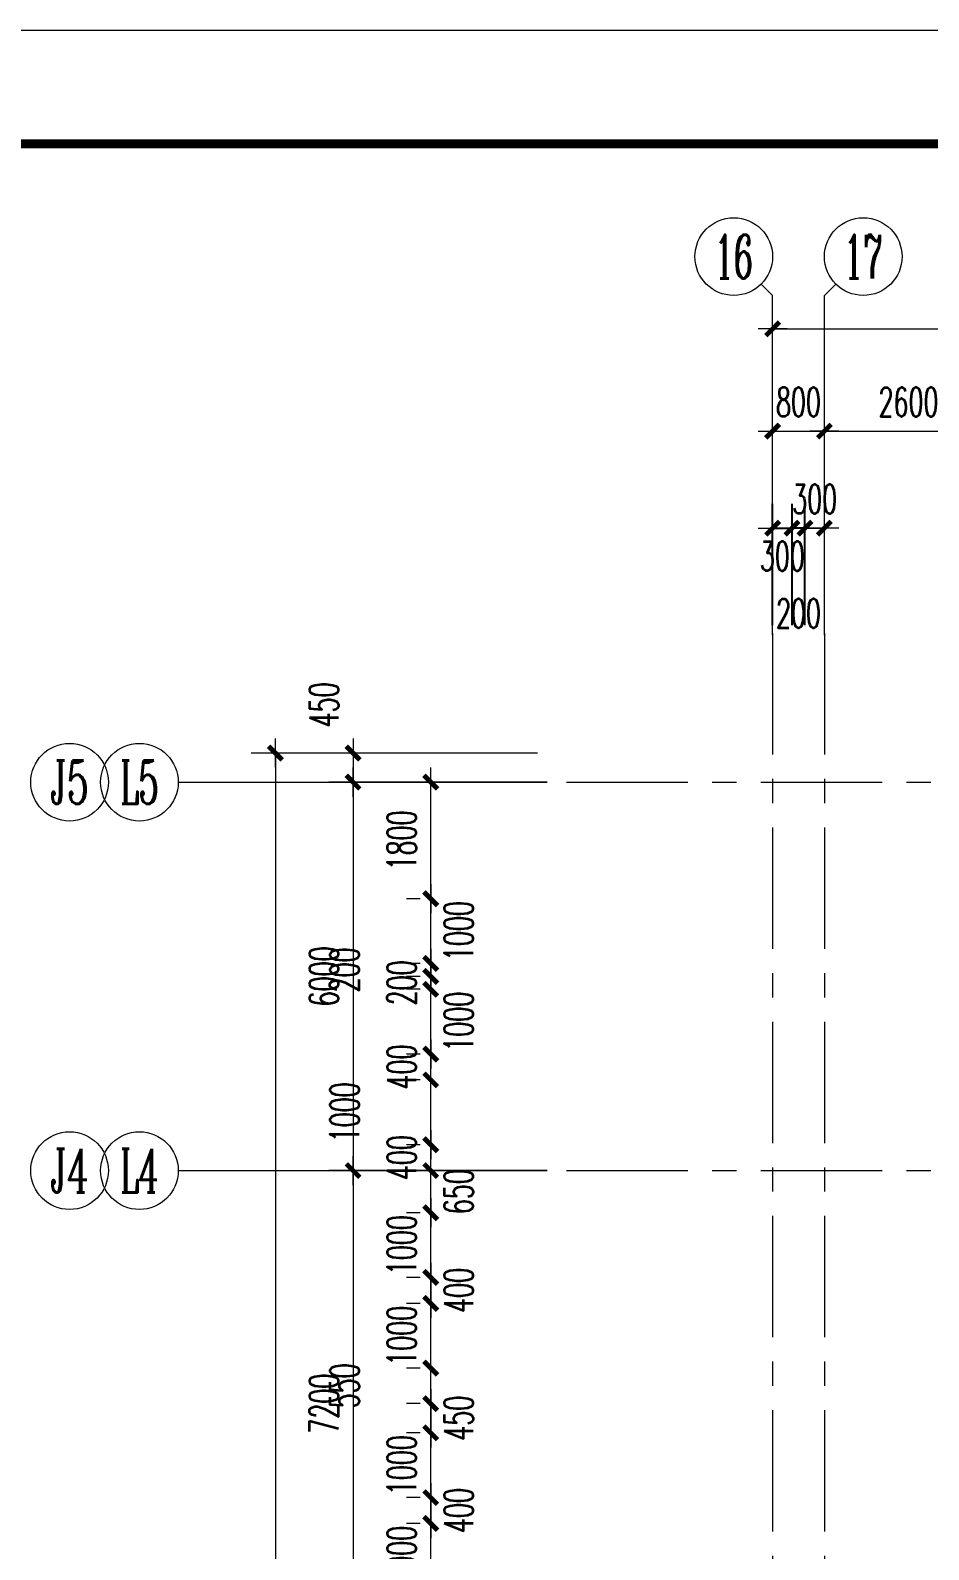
# Model space of a CAD drawing. Extents: x 2719331 to 3465925, y -270324 to -167476.
# Drawn here: x 3204544 to 3218422, y -191572 to -168105 of the extents above; entities that cross this region are included whole.
import ezdxf
from ezdxf.enums import TextEntityAlignment as Align

# ---------------------------------------------------------------- set-up
doc = ezdxf.new("R2010")
doc.units = 0
doc.header["$LTSCALE"] = 1500
doc.header["$MEASUREMENT"] = 0
doc.linetypes.add('CENTER', pattern=[2, 1.25, -0.25, 0.25, -0.25])
doc.layers.get('0').update_dxf_attribs({"linetype": 'CONTINUOUS', "lineweight": 0})
doc.layers.get('DEFPOINTS').update_dxf_attribs({"linetype": 'CONTINUOUS', "lineweight": 5})
for name, color, linetype, lineweight in [('AXIS', 7, 'CONTINUOUS', 5), ('AXIS_TEXT', 7, 'CONTINUOUS', 5), ('DOTE', 7, 'CENTER', 5), ('PUB_DIM', 250, 'CONTINUOUS', 5), ('我的', 7, 'CONTINUOUS', 5)]:
    doc.layers.add(name, color=color, linetype=linetype, lineweight=lineweight)
doc.styles.add('COMPLEX', font='COMPLEX')
doc.styles.add('DIM_FONT', font='romans.shx', dxfattribs={"width": 0.6})
doc.dimstyles.new('DIMN150', dxfattribs={"dimscale": 1.5, "dimtxt": 300, "dimasz": 1, "dimexe": 250, "dimexo": 300, "dimgap": 150, "dimtad": 1, "dimdec": 0, "dimdsep": 46, "dimtxsty": 'DIM_FONT', "dimblk": '_DIMX', "dimcen": 2.5, "dimdle": 0.3, "dimclrd": 7, "dimclre": 256, "dimclrt": 256, "dimadec": 0, "dimazin": 0, "dimtfac": 1, "dimtdec": 0, "dimtix": 1, "dimtmove": 2, "dimatfit": 3, "dimldrblk": '_DIMX', "dimfxl": 1, "dimtvp": 1, "dimtolj": 1, "dimtzin": 0, "dimlwd": -1, "dimlwe": -1, "dimarcsym": 0})
doc.dimstyles.new('NORMAL', dxfattribs={"dimscale": 1.5, "dimtxt": 300, "dimasz": 1, "dimexe": 250, "dimexo": 300, "dimgap": 150, "dimtad": 1, "dimdec": 0, "dimdsep": 46, "dimtxsty": 'DIM_FONT', "dimblk1": '_DIMX', "dimblk2": '_DIMX', "dimsah": 1, "dimcen": 2.5, "dimdle": 0.3, "dimclrd": 7, "dimclre": 7, "dimclrt": 7, "dimadec": 0, "dimazin": 0, "dimtfac": 1, "dimtdec": 0, "dimtix": 1, "dimtmove": 2, "dimatfit": 3, "dimldrblk": '_DIMX', "dimfxl": 1, "dimtvp": 1, "dimtolj": 1, "dimtzin": 0, "dimarcsym": 0})

# ---------------------------------------------------------------- blocks, each defined once
blk = doc.blocks.new('_AXISO1')
blk.add_line((0.354, -0.146), (0.5, 0))
blk.add_circle((0, -0.5), 0.5)
at = {"layer": 'AXIS_TEXT', "style": 'COMPLEX', "width": 1.041667}
blk.add_attdef('A', text='', height=0.56, dxfattribs=at).set_placement((-0.25, -0.78), (0.25, -0.78), align=Align.FIT)
blk = doc.blocks.new('_AXISO2')
blk.add_line((0.354, 0.146), (0.5, 0))
blk.add_circle((0, 0.5), 0.5)
at = {"layer": 'AXIS_TEXT', "style": 'COMPLEX', "width": 1.041667}
blk.add_attdef('A', text='', height=0.56, dxfattribs=at).set_placement((-0.25, 0.22), (0.25, 0.22), align=Align.FIT)
blk = doc.blocks.new('_DIMX')
blk.add_line((-150, 0), (150, 0))
at = {"const_width": 50}
blk.add_lwpolyline([(-70, -70), (70, 70)], dxfattribs=at)
blk = doc.blocks.new('*D1375')
at = {"layer": 'DEFPOINTS', "color": 0, "lineweight": 25}
for p in [(3216811, -174294), (3216011, -177444), (3216811, -177444)]:
    blk.add_point(p, dxfattribs=at)
at = {"layer": '我的'}
for p, q in [((3216011, -176994), (3216011, -173919)), ((3216811, -176994), (3216811, -173919))]:
    blk.add_line(p, q, dxfattribs=at)
at = {"layer": '我的', "color": 7}
for p, q in [((3216010, -174294), (3216008, -174294)), ((3216011, -174294), (3216811, -174294)), ((3216813, -174294), (3216814, -174294))]:
    blk.add_line(p, q, dxfattribs=at)
at = {"layer": '我的', "color": 7, "xscale": 1.5, "yscale": 1.5, "zscale": 1.5}
blk.add_blockref('_DIMX', (3216011, -174294), dxfattribs=at)
at = {"layer": '我的', "color": 7, "xscale": 1.5, "yscale": 1.5, "zscale": 1.5, "rotation": 180}
blk.add_blockref('_DIMX', (3216811, -174294), dxfattribs=at)
at = {"layer": '我的', "lineweight": 0, "insert": (3216411, -173844), "char_height": 450, "attachment_point": 5, "style": 'DIM_FONT'}
blk.add_mtext('\\A1;800', dxfattribs=at)
blk = doc.blocks.new('*D1376')
at = {"layer": 'DEFPOINTS', "color": 0, "lineweight": 25}
for p in [(3216811, -174294), (3216011, -177444), (3216811, -177444)]:
    blk.add_point(p, dxfattribs=at)
at = {"layer": '我的'}
for p, q in [((3216011, -176994), (3216011, -173919)), ((3216811, -176994), (3216811, -173919))]:
    blk.add_line(p, q, dxfattribs=at)
at = {"layer": '我的', "color": 7}
for p, q in [((3216010, -174294), (3216008, -174294)), ((3216011, -174294), (3216811, -174294)), ((3216813, -174294), (3216814, -174294))]:
    blk.add_line(p, q, dxfattribs=at)
at = {"layer": '我的', "color": 7, "xscale": 1.5, "yscale": 1.5, "zscale": 1.5}
blk.add_blockref('_DIMX', (3216011, -174294), dxfattribs=at)
at = {"layer": '我的', "color": 7, "xscale": 1.5, "yscale": 1.5, "zscale": 1.5, "rotation": 180}
blk.add_blockref('_DIMX', (3216811, -174294), dxfattribs=at)
at = {"layer": '我的', "lineweight": 0, "insert": (3216411, -173844), "char_height": 450, "attachment_point": 5, "style": 'DIM_FONT'}
blk.add_mtext('\\A1;800', dxfattribs=at)
blk = doc.blocks.new('*D1384')
at = {"layer": 'DEFPOINTS', "color": 0, "lineweight": 25}
for p in [(3216811, -174294), (3216011, -177444), (3216811, -177444)]:
    blk.add_point(p, dxfattribs=at)
at = {"layer": '我的'}
for p, q in [((3216011, -176994), (3216011, -173919)), ((3216811, -176994), (3216811, -173919))]:
    blk.add_line(p, q, dxfattribs=at)
at = {"layer": '我的', "color": 7}
for p, q in [((3216010, -174294), (3216008, -174294)), ((3216011, -174294), (3216811, -174294)), ((3216813, -174294), (3216814, -174294))]:
    blk.add_line(p, q, dxfattribs=at)
at = {"layer": '我的', "color": 7, "xscale": 1.5, "yscale": 1.5, "zscale": 1.5}
blk.add_blockref('_DIMX', (3216011, -174294), dxfattribs=at)
at = {"layer": '我的', "color": 7, "xscale": 1.5, "yscale": 1.5, "zscale": 1.5, "rotation": 180}
blk.add_blockref('_DIMX', (3216811, -174294), dxfattribs=at)
at = {"layer": '我的', "lineweight": 0, "insert": (3216411, -173844), "char_height": 450, "attachment_point": 5, "style": 'DIM_FONT'}
blk.add_mtext('\\A1;800', dxfattribs=at)
blk = doc.blocks.new('*D1385')
at = {"layer": 'DEFPOINTS', "color": 0, "lineweight": 25}
for p in [(3273362, -172715), (3273362, -177060), (3216011, -177285)]:
    blk.add_point(p, dxfattribs=at)
at = {"layer": '我的'}
for p, q in [((3216011, -176835), (3216011, -172340)), ((3273362, -176610), (3273362, -172340))]:
    blk.add_line(p, q, dxfattribs=at)
at = {"layer": '我的', "color": 7}
blk.add_line((3216013, -172715), (3273360, -172715), dxfattribs=at)
at = {"layer": '我的', "color": 7, "xscale": 1.5, "yscale": 1.5, "zscale": 1.5, "rotation": 180}
blk.add_blockref('_DIMX', (3216011, -172715), dxfattribs=at)
at = {"layer": '我的', "color": 7, "xscale": 1.5, "yscale": 1.5, "zscale": 1.5}
blk.add_blockref('_DIMX', (3273362, -172715), dxfattribs=at)
at = {"layer": '我的', "lineweight": 0, "insert": (3244686, -172265), "char_height": 450, "attachment_point": 5, "style": 'DIM_FONT'}
blk.add_mtext('\\A1;57350', dxfattribs=at)
blk = doc.blocks.new('*D1386')
at = {"layer": 'DEFPOINTS', "color": 0, "lineweight": 25}
for p in [(3216811, -174294), (3216011, -177444), (3216811, -177444)]:
    blk.add_point(p, dxfattribs=at)
at = {"layer": '我的'}
for p, q in [((3216011, -176994), (3216011, -173919)), ((3216811, -176994), (3216811, -173919))]:
    blk.add_line(p, q, dxfattribs=at)
at = {"layer": '我的', "color": 7}
for p, q in [((3216010, -174294), (3216008, -174294)), ((3216011, -174294), (3216811, -174294)), ((3216813, -174294), (3216814, -174294))]:
    blk.add_line(p, q, dxfattribs=at)
at = {"layer": '我的', "color": 7, "xscale": 1.5, "yscale": 1.5, "zscale": 1.5}
blk.add_blockref('_DIMX', (3216011, -174294), dxfattribs=at)
at = {"layer": '我的', "color": 7, "xscale": 1.5, "yscale": 1.5, "zscale": 1.5, "rotation": 180}
blk.add_blockref('_DIMX', (3216811, -174294), dxfattribs=at)
at = {"layer": '我的', "lineweight": 0, "insert": (3216411, -173844), "char_height": 450, "attachment_point": 5, "style": 'DIM_FONT'}
blk.add_mtext('\\A1;800', dxfattribs=at)
blk = doc.blocks.new('*D1413')
at = {"layer": 'DEFPOINTS', "color": 0, "lineweight": 25}
for p in [(3216311, -175794), (3216011, -177744), (3216311, -177744)]:
    blk.add_point(p, dxfattribs=at)
at = {"layer": 'PUB_DIM', "color": 3, "lineweight": -2}
for p, q in [((3216011, -177294), (3216011, -175419)), ((3216311, -177294), (3216311, -175419)), ((3216010, -175794), (3216008, -175794)), ((3216011, -175794), (3216311, -175794)), ((3216313, -175794), (3216314, -175794))]:
    blk.add_line(p, q, dxfattribs=at)
at = {"layer": 'PUB_DIM', "color": 3, "lineweight": -2, "xscale": 1.5, "yscale": 1.5, "zscale": 1.5}
for p, rotation in [((3216011, -175794), 359.9992271263955), ((3216311, -175794), 179.9992271263955)]:
    blk.add_blockref('_DIMX', p, dxfattribs=dict(at, rotation=rotation))
at = {"layer": 'PUB_DIM', "color": 7, "lineweight": 0, "insert": (3216161, -176226), "char_height": 450, "attachment_point": 5, "rotation": 359.9992, "style": 'DIM_FONT'}
blk.add_mtext('\\A1;300', dxfattribs=at)
blk = doc.blocks.new('*D1414')
at = {"layer": 'DEFPOINTS', "color": 0, "lineweight": 25}
for p in [(3216311, -175794), (3216311, -177744), (3216511, -177744)]:
    blk.add_point(p, dxfattribs=at)
at = {"layer": 'PUB_DIM', "color": 3, "lineweight": -2}
for p, q in [((3216311, -177294), (3216311, -175419)), ((3216511, -177294), (3216511, -175419)), ((3216310, -175794), (3216308, -175794)), ((3216511, -175794), (3216311, -175794)), ((3216513, -175794), (3216514, -175794))]:
    blk.add_line(p, q, dxfattribs=at)
at = {"layer": 'PUB_DIM', "color": 3, "lineweight": -2, "xscale": 1.5, "yscale": 1.5, "zscale": 1.5}
for p, rotation in [((3216311, -175794), 0.00115964100530375), ((3216511, -175794), 180.0011596410053)]:
    blk.add_blockref('_DIMX', p, dxfattribs=dict(at, rotation=rotation))
at = {"layer": 'PUB_DIM', "color": 7, "lineweight": 0, "insert": (3216411, -177108), "char_height": 450, "attachment_point": 5, "rotation": 0.0012, "style": 'DIM_FONT'}
blk.add_mtext('\\A1;200', dxfattribs=at)
blk = doc.blocks.new('*D1415')
at = {"layer": 'DEFPOINTS', "color": 0, "lineweight": 25}
for p in [(3216811, -175794), (3216511, -177744), (3216811, -177744)]:
    blk.add_point(p, dxfattribs=at)
at = {"layer": '我的'}
for p, q in [((3216511, -177294), (3216511, -175419)), ((3216811, -177294), (3216811, -175419))]:
    blk.add_line(p, q, dxfattribs=at)
at = {"layer": '我的', "color": 7}
for p, q in [((3216510, -175794), (3216508, -175794)), ((3216511, -175794), (3216811, -175794)), ((3216813, -175794), (3216814, -175794))]:
    blk.add_line(p, q, dxfattribs=at)
at = {"layer": '我的', "color": 7, "xscale": 1.5, "yscale": 1.5, "zscale": 1.5}
for p, rotation in [((3216511, -175794), 359.9992070189314), ((3216811, -175794), 179.9992070189314)]:
    blk.add_blockref('_DIMX', p, dxfattribs=dict(at, rotation=rotation))
at = {"layer": '我的', "lineweight": 0, "insert": (3216661, -175344), "char_height": 450, "attachment_point": 5, "rotation": 359.9992, "style": 'DIM_FONT'}
blk.add_mtext('\\A1;300', dxfattribs=at)
blk = doc.blocks.new('_AXISO')
blk.add_circle((0, 0), 0.5)
at = {"layer": 'AXIS_TEXT', "style": 'COMPLEX', "width": 1.041667}
blk.add_attdef('A', text='', height=0.56, dxfattribs=at).set_placement((-0.25, -0.28), (0.25, -0.28), align=Align.FIT)
blk = doc.blocks.new('*D1091')
at = {"layer": 'DEFPOINTS', "color": 0, "lineweight": 25}
for p in [(3212979, -179717), (3209529, -185717), (3212979, -185717)]:
    blk.add_point(p, dxfattribs=at)
at = {"layer": '我的'}
for p, q in [((3212529, -179717), (3209154, -179717)), ((3212529, -185717), (3209154, -185717))]:
    blk.add_line(p, q, dxfattribs=at)
at = {"layer": '我的', "color": 7}
blk.add_line((3209529, -179719), (3209529, -185716), dxfattribs=at)
at = {"layer": '我的', "color": 7, "xscale": 1.5, "yscale": 1.5, "zscale": 1.5}
for p, rotation in [((3209529, -179717), 90), ((3209529, -185717), 270)]:
    blk.add_blockref('_DIMX', p, dxfattribs=dict(at, rotation=rotation))
at = {"layer": '我的', "lineweight": 0, "insert": (3209079, -182717), "char_height": 450, "attachment_point": 5, "rotation": 90, "style": 'DIM_FONT'}
blk.add_mtext('\\A1;6000', dxfattribs=at)
blk = doc.blocks.new('*D1092')
at = {"layer": 'DEFPOINTS', "color": 0, "lineweight": 25}
for p in [(3212979, -185717), (3209529, -192917), (3212979, -192917)]:
    blk.add_point(p, dxfattribs=at)
at = {"layer": '我的'}
for p, q in [((3212529, -185717), (3209154, -185717)), ((3212529, -192917), (3209154, -192917))]:
    blk.add_line(p, q, dxfattribs=at)
at = {"layer": '我的', "color": 7}
blk.add_line((3209529, -185719), (3209529, -192916), dxfattribs=at)
at = {"layer": '我的', "color": 7, "xscale": 1.5, "yscale": 1.5, "zscale": 1.5}
for p, rotation in [((3209529, -185717), 90), ((3209529, -192917), 270)]:
    blk.add_blockref('_DIMX', p, dxfattribs=dict(at, rotation=rotation))
at = {"layer": '我的', "lineweight": 0, "insert": (3209079, -189317), "char_height": 450, "attachment_point": 5, "rotation": 90, "style": 'DIM_FONT'}
blk.add_mtext('\\A1;7200', dxfattribs=at)
blk = doc.blocks.new('*D1066')
at = {"layer": 'DEFPOINTS', "color": 0, "lineweight": 25}
for p in [(3212829, -179267), (3208329, -242667), (3212829, -242667)]:
    blk.add_point(p, dxfattribs=at)
at = {"layer": '我的'}
for p, q in [((3212379, -179267), (3207954, -179267)), ((3212379, -242667), (3207954, -242667))]:
    blk.add_line(p, q, dxfattribs=at)
at = {"layer": '我的', "color": 7}
blk.add_line((3208329, -179269), (3208329, -242666), dxfattribs=at)
at = {"layer": '我的', "color": 7, "xscale": 1.5, "yscale": 1.5, "zscale": 1.5}
for p, rotation in [((3208329, -179267), 90), ((3208329, -242667), 270)]:
    blk.add_blockref('_DIMX', p, dxfattribs=dict(at, rotation=rotation))
at = {"layer": '我的', "lineweight": 0, "insert": (3207879, -210967), "char_height": 450, "attachment_point": 5, "rotation": 90, "style": 'DIM_FONT'}
blk.add_mtext('\\A1;63400', dxfattribs=at)
blk = doc.blocks.new('*D1067')
at = {"layer": 'DEFPOINTS', "color": 0, "lineweight": 25}
for p in [(3211479, -179267), (3209529, -179717), (3211479, -179717)]:
    blk.add_point(p, dxfattribs=at)
at = {"layer": '我的'}
for p, q in [((3211029, -179267), (3209154, -179267)), ((3211029, -179717), (3209154, -179717))]:
    blk.add_line(p, q, dxfattribs=at)
at = {"layer": '我的', "color": 7}
for p, q in [((3209529, -179266), (3209529, -179264)), ((3209529, -179267), (3209529, -179717)), ((3209529, -179719), (3209529, -179720))]:
    blk.add_line(p, q, dxfattribs=at)
at = {"layer": '我的', "color": 7, "xscale": 1.5, "yscale": 1.5, "zscale": 1.5}
for p, rotation in [((3209529, -179267), 270), ((3209529, -179717), 90)]:
    blk.add_blockref('_DIMX', p, dxfattribs=dict(at, rotation=rotation))
at = {"layer": '我的', "lineweight": 0, "insert": (3209079, -178523), "char_height": 450, "attachment_point": 5, "rotation": 90, "style": 'DIM_FONT'}
blk.add_mtext('\\A1;450', dxfattribs=at)
blk = doc.blocks.new('*D675')
at = {"layer": 'DEFPOINTS', "color": 0, "lineweight": 25}
for p in [(3219411, -174294), (3216811, -177444), (3219411, -177444)]:
    blk.add_point(p, dxfattribs=at)
at = {"layer": '我的'}
for p, q in [((3216811, -176994), (3216811, -173919)), ((3219411, -176994), (3219411, -173919))]:
    blk.add_line(p, q, dxfattribs=at)
at = {"layer": '我的', "color": 7}
blk.add_line((3216813, -174294), (3219410, -174294), dxfattribs=at)
at = {"layer": '我的', "color": 7, "xscale": 1.5, "yscale": 1.5, "zscale": 1.5, "rotation": 180}
blk.add_blockref('_DIMX', (3216811, -174294), dxfattribs=at)
at = {"layer": '我的', "color": 7, "xscale": 1.5, "yscale": 1.5, "zscale": 1.5}
blk.add_blockref('_DIMX', (3219411, -174294), dxfattribs=at)
at = {"layer": '我的', "lineweight": 0, "insert": (3218111, -173844), "char_height": 450, "attachment_point": 5, "style": 'DIM_FONT'}
blk.add_mtext('\\A1;2600', dxfattribs=at)
blk = doc.blocks.new('*D849')
at = {"layer": 'DEFPOINTS', "color": 0, "lineweight": 25}
for p in [(3210729, -191168), (3211014, -191168), (3211014, -192168)]:
    blk.add_point(p, dxfattribs=at)
at = {"layer": '我的'}
for p, q in [((3210564, -191168), (3210354, -191168)), ((3210564, -192168), (3210354, -192168))]:
    blk.add_line(p, q, dxfattribs=at)
at = {"layer": '我的', "color": 7}
for p, q in [((3210729, -191166), (3210729, -191165)), ((3210729, -192168), (3210729, -191168)), ((3210729, -192169), (3210729, -192171))]:
    blk.add_line(p, q, dxfattribs=at)
at = {"layer": '我的', "color": 7, "xscale": 1.5, "yscale": 1.5, "zscale": 1.5}
for p, rotation in [((3210729, -191168), 270), ((3210729, -192168), 90)]:
    blk.add_blockref('_DIMX', p, dxfattribs=dict(at, rotation=rotation))
at = {"layer": '我的', "lineweight": 0, "insert": (3210279, -191668), "char_height": 450, "attachment_point": 5, "rotation": 90, "style": 'DIM_FONT'}
blk.add_mtext('\\A1;1000', dxfattribs=at)
blk = doc.blocks.new('*D850')
at = {"layer": 'DEFPOINTS', "color": 0, "lineweight": 25}
for p in [(3210729, -190768), (3211014, -190768), (3211014, -191168)]:
    blk.add_point(p, dxfattribs=at)
at = {"layer": '我的'}
for p, q in [((3210564, -190768), (3210354, -190768)), ((3210564, -191168), (3210354, -191168))]:
    blk.add_line(p, q, dxfattribs=at)
at = {"layer": '我的', "color": 7}
for p, q in [((3210729, -190766), (3210729, -190765)), ((3210729, -191168), (3210729, -190768)), ((3210729, -191169), (3210729, -191171))]:
    blk.add_line(p, q, dxfattribs=at)
at = {"layer": '我的', "color": 7, "xscale": 1.5, "yscale": 1.5, "zscale": 1.5}
for p, rotation in [((3210729, -190768), 270), ((3210729, -191168), 90)]:
    blk.add_blockref('_DIMX', p, dxfattribs=dict(at, rotation=rotation))
at = {"layer": '我的', "lineweight": 0, "insert": (3211161, -190968), "char_height": 450, "attachment_point": 5, "rotation": 90, "style": 'DIM_FONT'}
blk.add_mtext('\\A1;400', dxfattribs=at)
blk = doc.blocks.new('*D851')
at = {"layer": 'DEFPOINTS', "color": 0, "lineweight": 25}
for p in [(3210729, -189768), (3211014, -189768), (3211014, -190768)]:
    blk.add_point(p, dxfattribs=at)
at = {"layer": '我的'}
for p, q in [((3210564, -189768), (3210354, -189768)), ((3210564, -190768), (3210354, -190768))]:
    blk.add_line(p, q, dxfattribs=at)
at = {"layer": '我的', "color": 7}
for p, q in [((3210729, -189766), (3210729, -189765)), ((3210729, -190768), (3210729, -189768)), ((3210729, -190769), (3210729, -190771))]:
    blk.add_line(p, q, dxfattribs=at)
at = {"layer": '我的', "color": 7, "xscale": 1.5, "yscale": 1.5, "zscale": 1.5}
for p, rotation in [((3210729, -189768), 270), ((3210729, -190768), 90)]:
    blk.add_blockref('_DIMX', p, dxfattribs=dict(at, rotation=rotation))
at = {"layer": '我的', "lineweight": 0, "insert": (3210279, -190268), "char_height": 450, "attachment_point": 5, "rotation": 90, "style": 'DIM_FONT'}
blk.add_mtext('\\A1;1000', dxfattribs=at)
blk = doc.blocks.new('*D852')
at = {"layer": 'DEFPOINTS', "color": 0, "lineweight": 25}
for p in [(3210729, -189317), (3211014, -189317), (3211014, -189768)]:
    blk.add_point(p, dxfattribs=at)
at = {"layer": '我的'}
for p, q in [((3210564, -189317), (3210354, -189317)), ((3210564, -189768), (3210354, -189768))]:
    blk.add_line(p, q, dxfattribs=at)
at = {"layer": '我的', "color": 7}
for p, q in [((3210729, -189316), (3210729, -189314)), ((3210729, -189768), (3210729, -189317)), ((3210729, -189769), (3210729, -189771))]:
    blk.add_line(p, q, dxfattribs=at)
at = {"layer": '我的', "color": 7, "xscale": 1.5, "yscale": 1.5, "zscale": 1.5}
for p, rotation in [((3210729, -189317), 270), ((3210729, -189768), 90)]:
    blk.add_blockref('_DIMX', p, dxfattribs=dict(at, rotation=rotation))
at = {"layer": '我的', "lineweight": 0, "insert": (3211161, -189542), "char_height": 450, "attachment_point": 5, "rotation": 90, "style": 'DIM_FONT'}
blk.add_mtext('\\A1;450', dxfattribs=at)
blk = doc.blocks.new('*D853')
at = {"layer": 'DEFPOINTS', "color": 0, "lineweight": 25}
for p in [(3210729, -188768), (3211014, -188768), (3211014, -189317)]:
    blk.add_point(p, dxfattribs=at)
at = {"layer": '我的'}
for p, q in [((3210564, -188768), (3210354, -188768)), ((3210564, -189317), (3210354, -189317))]:
    blk.add_line(p, q, dxfattribs=at)
at = {"layer": '我的', "color": 7}
blk.add_line((3210729, -189316), (3210729, -188769), dxfattribs=at)
at = {"layer": '我的', "color": 7, "xscale": 1.5, "yscale": 1.5, "zscale": 1.5}
for p, rotation in [((3210729, -188768), 90), ((3210729, -189317), 270)]:
    blk.add_blockref('_DIMX', p, dxfattribs=dict(at, rotation=rotation))
at = {"layer": '我的', "lineweight": 0, "insert": (3209397, -189042), "char_height": 450, "attachment_point": 5, "rotation": 90, "style": 'DIM_FONT'}
blk.add_mtext('\\A1;550', dxfattribs=at)
blk = doc.blocks.new('*D854')
at = {"layer": 'DEFPOINTS', "color": 0, "lineweight": 25}
for p in [(3210729, -187768), (3211014, -187768), (3211014, -188768)]:
    blk.add_point(p, dxfattribs=at)
at = {"layer": '我的'}
for p, q in [((3210564, -187768), (3210354, -187768)), ((3210564, -188768), (3210354, -188768))]:
    blk.add_line(p, q, dxfattribs=at)
at = {"layer": '我的', "color": 7}
for p, q in [((3210729, -187766), (3210729, -187765)), ((3210729, -188768), (3210729, -187768)), ((3210729, -188769), (3210729, -188771))]:
    blk.add_line(p, q, dxfattribs=at)
at = {"layer": '我的', "color": 7, "xscale": 1.5, "yscale": 1.5, "zscale": 1.5}
for p, rotation in [((3210729, -187768), 270), ((3210729, -188768), 90)]:
    blk.add_blockref('_DIMX', p, dxfattribs=dict(at, rotation=rotation))
at = {"layer": '我的', "lineweight": 0, "insert": (3210279, -188268), "char_height": 450, "attachment_point": 5, "rotation": 90, "style": 'DIM_FONT'}
blk.add_mtext('\\A1;1000', dxfattribs=at)
blk = doc.blocks.new('*D855')
at = {"layer": 'DEFPOINTS', "color": 0, "lineweight": 25}
for p in [(3210729, -187368), (3211014, -187368), (3211014, -187768)]:
    blk.add_point(p, dxfattribs=at)
at = {"layer": '我的'}
for p, q in [((3210564, -187368), (3210354, -187368)), ((3210564, -187768), (3210354, -187768))]:
    blk.add_line(p, q, dxfattribs=at)
at = {"layer": '我的', "color": 7}
for p, q in [((3210729, -187366), (3210729, -187365)), ((3210729, -187768), (3210729, -187368)), ((3210729, -187769), (3210729, -187771))]:
    blk.add_line(p, q, dxfattribs=at)
at = {"layer": '我的', "color": 7, "xscale": 1.5, "yscale": 1.5, "zscale": 1.5}
for p, rotation in [((3210729, -187368), 270), ((3210729, -187768), 90)]:
    blk.add_blockref('_DIMX', p, dxfattribs=dict(at, rotation=rotation))
at = {"layer": '我的', "lineweight": 0, "insert": (3211161, -187568), "char_height": 450, "attachment_point": 5, "rotation": 90, "style": 'DIM_FONT'}
blk.add_mtext('\\A1;400', dxfattribs=at)
blk = doc.blocks.new('*D856')
at = {"layer": 'DEFPOINTS', "color": 0, "lineweight": 25}
for p in [(3210729, -186368), (3211014, -186368), (3211014, -187368)]:
    blk.add_point(p, dxfattribs=at)
at = {"layer": '我的'}
for p, q in [((3210564, -186368), (3210354, -186368)), ((3210564, -187368), (3210354, -187368))]:
    blk.add_line(p, q, dxfattribs=at)
at = {"layer": '我的', "color": 7}
for p, q in [((3210729, -186366), (3210729, -186365)), ((3210729, -187368), (3210729, -186368)), ((3210729, -187369), (3210729, -187371))]:
    blk.add_line(p, q, dxfattribs=at)
at = {"layer": '我的', "color": 7, "xscale": 1.5, "yscale": 1.5, "zscale": 1.5}
for p, rotation in [((3210729, -186368), 270), ((3210729, -187368), 90)]:
    blk.add_blockref('_DIMX', p, dxfattribs=dict(at, rotation=rotation))
at = {"layer": '我的', "lineweight": 0, "insert": (3210279, -186868), "char_height": 450, "attachment_point": 5, "rotation": 90, "style": 'DIM_FONT'}
blk.add_mtext('\\A1;1000', dxfattribs=at)
blk = doc.blocks.new('*D857')
at = {"layer": 'DEFPOINTS', "color": 0, "lineweight": 25}
for p in [(3210729, -185717), (3211014, -185717), (3211014, -186368)]:
    blk.add_point(p, dxfattribs=at)
at = {"layer": '我的'}
for p, q in [((3210564, -185717), (3210354, -185717)), ((3210564, -186368), (3210354, -186368))]:
    blk.add_line(p, q, dxfattribs=at)
at = {"layer": '我的', "color": 7}
blk.add_line((3210729, -186366), (3210729, -185719), dxfattribs=at)
at = {"layer": '我的', "color": 7, "xscale": 1.5, "yscale": 1.5, "zscale": 1.5}
for p, rotation in [((3210729, -185717), 90), ((3210729, -186368), 270)]:
    blk.add_blockref('_DIMX', p, dxfattribs=dict(at, rotation=rotation))
at = {"layer": '我的', "lineweight": 0, "insert": (3211161, -186042), "char_height": 450, "attachment_point": 5, "rotation": 90, "style": 'DIM_FONT'}
blk.add_mtext('\\A1;650', dxfattribs=at)
blk = doc.blocks.new('*D858')
at = {"layer": 'DEFPOINTS', "color": 0, "lineweight": 25}
for p in [(3210729, -185317), (3211014, -185317), (3211014, -185717)]:
    blk.add_point(p, dxfattribs=at)
at = {"layer": '我的'}
for p, q in [((3210564, -185317), (3210354, -185317)), ((3210564, -185717), (3210354, -185717))]:
    blk.add_line(p, q, dxfattribs=at)
at = {"layer": '我的', "color": 7}
for p, q in [((3210729, -185316), (3210729, -185314)), ((3210729, -185717), (3210729, -185317)), ((3210729, -185719), (3210729, -185720))]:
    blk.add_line(p, q, dxfattribs=at)
at = {"layer": '我的', "color": 7, "xscale": 1.5, "yscale": 1.5, "zscale": 1.5}
for p, rotation in [((3210729, -185317), 270), ((3210729, -185717), 90)]:
    blk.add_blockref('_DIMX', p, dxfattribs=dict(at, rotation=rotation))
at = {"layer": '我的', "lineweight": 0, "insert": (3210279, -185517), "char_height": 450, "attachment_point": 5, "rotation": 90, "style": 'DIM_FONT'}
blk.add_mtext('\\A1;400', dxfattribs=at)
blk = doc.blocks.new('*D859')
at = {"layer": 'DEFPOINTS', "color": 0, "lineweight": 25}
for p in [(3210729, -184317), (3211014, -184317), (3211014, -185317)]:
    blk.add_point(p, dxfattribs=at)
at = {"layer": '我的'}
for p, q in [((3210564, -184317), (3210354, -184317)), ((3210564, -185317), (3210354, -185317))]:
    blk.add_line(p, q, dxfattribs=at)
at = {"layer": '我的', "color": 7}
blk.add_line((3210729, -185316), (3210729, -184319), dxfattribs=at)
at = {"layer": '我的', "color": 7, "xscale": 1.5, "yscale": 1.5, "zscale": 1.5}
for p, rotation in [((3210729, -184317), 90), ((3210729, -185317), 270)]:
    blk.add_blockref('_DIMX', p, dxfattribs=dict(at, rotation=rotation))
at = {"layer": '我的', "lineweight": 0, "insert": (3209397, -184817), "char_height": 450, "attachment_point": 5, "rotation": 90, "style": 'DIM_FONT'}
blk.add_mtext('\\A1;1000', dxfattribs=at)
blk = doc.blocks.new('*D860')
at = {"layer": 'DEFPOINTS', "color": 0, "lineweight": 25}
for p in [(3210729, -183917), (3211014, -183917), (3211014, -184317)]:
    blk.add_point(p, dxfattribs=at)
at = {"layer": '我的'}
for p, q in [((3210564, -183917), (3210354, -183917)), ((3210564, -184317), (3210354, -184317))]:
    blk.add_line(p, q, dxfattribs=at)
at = {"layer": '我的', "color": 7}
for p, q in [((3210729, -183916), (3210729, -183914)), ((3210729, -184317), (3210729, -183917)), ((3210729, -184319), (3210729, -184320))]:
    blk.add_line(p, q, dxfattribs=at)
at = {"layer": '我的', "color": 7, "xscale": 1.5, "yscale": 1.5, "zscale": 1.5}
for p, rotation in [((3210729, -183917), 270), ((3210729, -184317), 90)]:
    blk.add_blockref('_DIMX', p, dxfattribs=dict(at, rotation=rotation))
at = {"layer": '我的', "lineweight": 0, "insert": (3210279, -184117), "char_height": 450, "attachment_point": 5, "rotation": 90, "style": 'DIM_FONT'}
blk.add_mtext('\\A1;400', dxfattribs=at)
blk = doc.blocks.new('*D861')
at = {"layer": 'DEFPOINTS', "color": 0, "lineweight": 25}
for p in [(3210729, -182917), (3211014, -182917), (3211014, -183917)]:
    blk.add_point(p, dxfattribs=at)
at = {"layer": '我的'}
for p, q in [((3210564, -182917), (3210354, -182917)), ((3210564, -183917), (3210354, -183917))]:
    blk.add_line(p, q, dxfattribs=at)
at = {"layer": '我的', "color": 7}
blk.add_line((3210729, -183916), (3210729, -182919), dxfattribs=at)
at = {"layer": '我的', "color": 7, "xscale": 1.5, "yscale": 1.5, "zscale": 1.5}
for p, rotation in [((3210729, -182917), 90), ((3210729, -183917), 270)]:
    blk.add_blockref('_DIMX', p, dxfattribs=dict(at, rotation=rotation))
at = {"layer": '我的', "lineweight": 0, "insert": (3211161, -183417), "char_height": 450, "attachment_point": 5, "rotation": 90, "style": 'DIM_FONT'}
blk.add_mtext('\\A1;1000', dxfattribs=at)
blk = doc.blocks.new('*D862')
at = {"layer": 'DEFPOINTS', "color": 0, "lineweight": 25}
for p in [(3210729, -182717), (3211014, -182717), (3211014, -182917)]:
    blk.add_point(p, dxfattribs=at)
at = {"layer": '我的'}
for p, q in [((3210564, -182717), (3210354, -182717)), ((3210564, -182917), (3210354, -182917))]:
    blk.add_line(p, q, dxfattribs=at)
at = {"layer": '我的', "color": 7}
for p, q in [((3210729, -182716), (3210729, -182714)), ((3210729, -182917), (3210729, -182717)), ((3210729, -182919), (3210729, -182920))]:
    blk.add_line(p, q, dxfattribs=at)
at = {"layer": '我的', "color": 7, "xscale": 1.5, "yscale": 1.5, "zscale": 1.5}
for p, rotation in [((3210729, -182717), 270), ((3210729, -182917), 90)]:
    blk.add_blockref('_DIMX', p, dxfattribs=dict(at, rotation=rotation))
at = {"layer": '我的', "lineweight": 0, "insert": (3210279, -182817), "char_height": 450, "attachment_point": 5, "rotation": 90, "style": 'DIM_FONT'}
blk.add_mtext('\\A1;200', dxfattribs=at)
blk = doc.blocks.new('*D863')
at = {"layer": 'DEFPOINTS', "color": 0, "lineweight": 25}
for p in [(3210729, -182517), (3211014, -182517), (3211014, -182717)]:
    blk.add_point(p, dxfattribs=at)
at = {"layer": '我的'}
for p, q in [((3210564, -182517), (3210354, -182517)), ((3210564, -182717), (3210354, -182717))]:
    blk.add_line(p, q, dxfattribs=at)
at = {"layer": '我的', "color": 7}
for p, q in [((3210729, -182516), (3210729, -182514)), ((3210729, -182717), (3210729, -182517)), ((3210729, -182719), (3210729, -182720))]:
    blk.add_line(p, q, dxfattribs=at)
at = {"layer": '我的', "color": 7, "xscale": 1.5, "yscale": 1.5, "zscale": 1.5}
for p, rotation in [((3210729, -182517), 270), ((3210729, -182717), 90)]:
    blk.add_blockref('_DIMX', p, dxfattribs=dict(at, rotation=rotation))
at = {"layer": '我的', "lineweight": 0, "insert": (3209397, -182617), "char_height": 450, "attachment_point": 5, "rotation": 90, "style": 'DIM_FONT'}
blk.add_mtext('\\A1;200', dxfattribs=at)
blk = doc.blocks.new('*D864')
at = {"layer": 'DEFPOINTS', "color": 0, "lineweight": 25}
for p in [(3210729, -181517), (3211014, -181517), (3211014, -182517)]:
    blk.add_point(p, dxfattribs=at)
at = {"layer": '我的'}
for p, q in [((3210564, -181517), (3210354, -181517)), ((3210564, -182517), (3210354, -182517))]:
    blk.add_line(p, q, dxfattribs=at)
at = {"layer": '我的', "color": 7}
blk.add_line((3210729, -182516), (3210729, -181519), dxfattribs=at)
at = {"layer": '我的', "color": 7, "xscale": 1.5, "yscale": 1.5, "zscale": 1.5}
for p, rotation in [((3210729, -181517), 90), ((3210729, -182517), 270)]:
    blk.add_blockref('_DIMX', p, dxfattribs=dict(at, rotation=rotation))
at = {"layer": '我的', "lineweight": 0, "insert": (3211161, -182017), "char_height": 450, "attachment_point": 5, "rotation": 90, "style": 'DIM_FONT'}
blk.add_mtext('\\A1;1000', dxfattribs=at)
blk = doc.blocks.new('*D865')
at = {"layer": 'DEFPOINTS', "color": 0, "lineweight": 25}
for p in [(3210729, -179717), (3211014, -179717), (3211014, -181517)]:
    blk.add_point(p, dxfattribs=at)
at = {"layer": '我的'}
for p, q in [((3210564, -179717), (3210354, -179717)), ((3210564, -181517), (3210354, -181517))]:
    blk.add_line(p, q, dxfattribs=at)
at = {"layer": '我的', "color": 7}
blk.add_line((3210729, -181516), (3210729, -179719), dxfattribs=at)
at = {"layer": '我的', "color": 7, "xscale": 1.5, "yscale": 1.5, "zscale": 1.5}
for p, rotation in [((3210729, -179717), 90), ((3210729, -181517), 270)]:
    blk.add_blockref('_DIMX', p, dxfattribs=dict(at, rotation=rotation))
at = {"layer": '我的', "lineweight": 0, "insert": (3210279, -180617), "char_height": 450, "attachment_point": 5, "rotation": 90, "style": 'DIM_FONT'}
blk.add_mtext('\\A1;1800', dxfattribs=at)

msp = doc.modelspace()

# ---------------------------------------------------------------- linework, layer by layer
at = {"layer": 'AXIS', "lineweight": 0}
for p, q in [((3216011.2, -177444.2), (3216011.1, -172198.7)), ((3216811.2, -177444.2), (3216811.1, -172198.7)), ((3216811.2, -177444.2), (3216811.1, -172198.7))]:
    msp.add_line(p, q, dxfattribs=at)
at = {"layer": 'AXIS', "color": 250}
msp.add_lwpolyline([(3175158, -168104.7), (3175158, -269418.1), (3311878.5, -269418.1), (3311878.5, -168104.7)], close=True, dxfattribs=at)
at = {"layer": 'AXIS', "color": 0, "const_width": 140.2}
msp.add_lwpolyline([(3176910.8, -169857.5), (3176910.8, -267665.3), (3310125.7, -267665.3), (3310125.7, -169857.5)], close=True, dxfattribs=at)
at = {"layer": 'DOTE', "lineweight": 0}
for p, q in [((3216011.1, -177417.3), (3216011.1, -243889.9)), ((3216811.1, -177417.3), (3216811.1, -243889.9)), ((3212828.6, -179717.4), (3241023.2, -179717.4)), ((3212828.6, -185717.4), (3241023.2, -185717.4))]:
    msp.add_line(p, q, dxfattribs=at)
at = {"layer": '我的', "lineweight": 0}
for p, q in [((3206828.6, -179717.4), (3212528.6, -179717.4)), ((3206828.6, -185717.4), (3212528.6, -185717.4)), ((3206828.6, -185717.4), (3212528.6, -185717.4))]:
    msp.add_line(p, q, dxfattribs=at)

# ---------------------------------------------------------------- block references
at = {"layer": 'AXIS', "lineweight": 0}
ref = msp.add_blockref('_AXISO1', (3216011.1, -171598.7), dxfattribs=dict(at, xscale=1200, yscale=1200, zscale=1200, rotation=270))
ref.add_attrib('A', '16', dxfattribs={"layer": 'AXIS_TEXT', "height": 672, "style": 'COMPLEX', "width": 0.646552}).set_placement((3215111.1, -171934.7), (3215711.1, -171934.7), align=Align.FIT)
ref = msp.add_blockref('_AXISO1', (3216011.1, -171598.7), dxfattribs=dict(at, xscale=1200, yscale=1200, zscale=1200, rotation=270))
ref.add_attrib('A', '16', dxfattribs={"layer": 'AXIS_TEXT', "height": 672, "style": 'COMPLEX', "width": 0.646552}).set_placement((3215111.1, -171934.7), (3215711.1, -171934.7), align=Align.FIT)
ref = msp.add_blockref('_AXISO1', (3216011.1, -171598.7), dxfattribs=dict(at, xscale=1200, yscale=1200, zscale=1200, rotation=270))
ref.add_attrib('A', '16', dxfattribs={"layer": 'AXIS_TEXT', "height": 672, "style": 'COMPLEX', "width": 0.646552}).set_placement((3215111.1, -171934.7), (3215711.1, -171934.7), align=Align.FIT)
ref = msp.add_blockref('_AXISO1', (3216011.1, -171598.7), dxfattribs=dict(at, xscale=1200, yscale=1200, zscale=1200, rotation=270))
ref.add_attrib('A', '16', dxfattribs={"layer": 'AXIS_TEXT', "height": 672, "style": 'COMPLEX', "width": 0.646552}).set_placement((3215111.1, -171934.7), (3215711.1, -171934.7), align=Align.FIT)
ref = msp.add_blockref('_AXISO', (3205149.1, -179717.4), dxfattribs=dict(at, xscale=1200, yscale=1200, zscale=1200))
ref.add_attrib('A', 'J5', dxfattribs={"layer": 'AXIS_TEXT', "height": 672, "style": 'COMPLEX', "width": 0.646552}).set_placement((3204849.1, -180053.4), (3205449.1, -180053.4), align=Align.FIT)
ref = msp.add_blockref('_AXISO', (3205149.1, -185717.4), dxfattribs=dict(at, xscale=1200, yscale=1200, zscale=1200))
ref.add_attrib('A', 'J4', dxfattribs={"layer": 'AXIS_TEXT', "height": 672, "style": 'COMPLEX', "width": 0.604839}).set_placement((3204849.1, -186053.4), (3205449.1, -186053.4), align=Align.FIT)
at = {"layer": '我的', "lineweight": 0}
ref = msp.add_blockref('_AXISO2', (3216811.1, -171598.7), dxfattribs=dict(at, xscale=1200, yscale=1200, zscale=1200, rotation=270))
ref.add_attrib('A', '17', dxfattribs={"layer": 'AXIS_TEXT', "height": 672, "style": 'COMPLEX', "width": 0.646552}).set_placement((3217111.1, -171934.7), (3217711.1, -171934.7), align=Align.FIT)
ref = msp.add_blockref('_AXISO2', (3216811.1, -171598.7), dxfattribs=dict(at, xscale=1200, yscale=1200, zscale=1200, rotation=270))
ref.add_attrib('A', '17', dxfattribs={"layer": 'AXIS_TEXT', "height": 672, "style": 'COMPLEX', "width": 0.646552}).set_placement((3217111.1, -171934.7), (3217711.1, -171934.7), align=Align.FIT)
ref = msp.add_blockref('_AXISO', (3206228.6, -179717.4), dxfattribs=dict(at, xscale=1200, yscale=1200, zscale=1200))
ref.add_attrib('A', 'L5', dxfattribs={"layer": 'AXIS_TEXT', "height": 672, "style": 'COMPLEX', "width": 0.585938}).set_placement((3205928.6, -180053.4), (3206528.6, -180053.4), align=Align.FIT)
ref = msp.add_blockref('_AXISO', (3206228.6, -185717.4), dxfattribs=dict(at, xscale=1200, yscale=1200, zscale=1200))
ref.add_attrib('A', 'L4', dxfattribs={"layer": 'AXIS_TEXT', "height": 672, "style": 'COMPLEX', "width": 0.551471}).set_placement((3205928.6, -186053.4), (3206528.6, -186053.4), align=Align.FIT)

# ---------------------------------------------------------------- dimensions: what is measured, and where the dimension line sits
at = {"layer": 'PUB_DIM', "lineweight": 0}
for p1, angle, picture, middle in [((3216011.2, -177744.2), 359.99923, '*D1413', (3216161.2, -176226.2)), ((3216511.1, -177744.2), 180.00116, '*D1414', (3216411.1, -177108.2))]:
    dim = msp.add_linear_dim(base=(3216311.2, -175794.2), p1=p1, p2=(3216311.2, -177744.2), angle=angle, dimstyle='NORMAL', override={"dimclrd": 3, "dimclre": 3}, dxfattribs=at)
    dim.commit()
    dim.dimension.update_dxf_attribs({"geometry": picture, "text_midpoint": middle, "dimtype": 161})
at = {"layer": '我的', "lineweight": 0}
for base, p1, p2, picture, middle in [((3273361.6, -172715.1), (3216011.2, -177285.3), (3273361.6, -177060.4), '*D1385', (3244686.4, -172265.1)), ((3216811.2, -174294.2), (3216011.2, -177444.2), (3216811.2, -177444.2), '*D1375', (3216411.2, -173844.2)), ((3216811.2, -174294.2), (3216011.2, -177444.2), (3216811.2, -177444.2), '*D1376', (3216411.2, -173844.2)), ((3216811.2, -174294.2), (3216011.2, -177444.2), (3216811.2, -177444.2), '*D1384', (3216411.2, -173844.2)), ((3216811.2, -174294.2), (3216011.2, -177444.2), (3216811.2, -177444.2), '*D1386', (3216411.2, -173844.2)), ((3219411.2, -174294.2), (3216811.2, -177444.2), (3219411.2, -177444.2), '*D675', (3218111.2, -173844.2))]:
    dim = msp.add_linear_dim(base=base, p1=p1, p2=p2, dimstyle='DIMN150', dxfattribs=at)
    dim.commit()
    dim.dimension.update_dxf_attribs({"geometry": picture, "text_midpoint": middle})
for p1, p2, distance, picture, middle in [((3216511.1, -177744.2), (3216811.2, -177744.2), 1950, '*D1415', (3216661.2, -175344.2)), ((3212828.6, -179267.4), (3212828.6, -242667.4), -4500, '*D1066', (3207878.6, -210967.4)), ((3212978.6, -179717.4), (3212978.6, -185717.4), -3450, '*D1091', (3209078.6, -182717.4)), ((3211014.3, -181517.4), (3211014.3, -179717.4), 285.7, '*D865', (3210278.6, -180617.4)), ((3211014.3, -182917.4), (3211014.3, -182717.4), 285.7, '*D862', (3210278.6, -182817.4)), ((3211014.3, -184317.4), (3211014.3, -183917.4), 285.7, '*D860', (3210278.6, -184117.4)), ((3211014.3, -185717.4), (3211014.3, -185317.4), 285.7, '*D858', (3210278.6, -185517.4)), ((3211014.3, -187367.5), (3211014.3, -186367.5), 285.7, '*D856', (3210278.6, -186867.5)), ((3211014.3, -188767.5), (3211014.3, -187767.5), 285.7, '*D854', (3210278.6, -188267.5)), ((3211014.3, -190767.5), (3211014.3, -189767.5), 285.7, '*D851', (3210278.6, -190267.5)), ((3211014.3, -192167.5), (3211014.3, -191167.5), 285.7, '*D849', (3210278.6, -191667.5))]:
    dim = msp.add_aligned_dim(p1=p1, p2=p2, distance=distance, dimstyle='DIMN150', dxfattribs=at)
    dim.commit()
    dim.dimension.update_dxf_attribs({"geometry": picture, "text_midpoint": middle})
for base, p1, p2, angle, picture, middle in [((3209528.6, -179717.4), (3211478.6, -179267.4), (3211478.6, -179717.4), 270, '*D1067', (3209078.6, -178522.9)), ((3210728.6, -181517.4), (3211014.3, -182517.4), (3211014.3, -181517.4), 90, '*D864', (3211160.6, -182017.4)), ((3210728.6, -182517.4), (3211014.3, -182717.4), (3211014.3, -182517.4), 90, '*D863', (3209396.6, -182617.4)), ((3210728.6, -182917.4), (3211014.3, -183917.4), (3211014.3, -182917.4), 90, '*D861', (3211160.6, -183417.4)), ((3210728.6, -184317.4), (3211014.3, -185317.4), (3211014.3, -184317.4), 90, '*D859', (3209396.6, -184817.4)), ((3210728.6, -185717.4), (3211014.3, -186367.5), (3211014.3, -185717.4), 90, '*D857', (3211160.6, -186042.5)), ((3210728.6, -187367.5), (3211014.3, -187767.5), (3211014.3, -187367.5), 90, '*D855', (3211160.6, -187567.5)), ((3210728.6, -188767.5), (3211014.3, -189317.4), (3211014.3, -188767.5), 90, '*D853', (3209396.6, -189042.5)), ((3210728.6, -189317.4), (3211014.3, -189767.5), (3211014.3, -189317.4), 90, '*D852', (3211160.6, -189542.5)), ((3210728.6, -190767.5), (3211014.3, -191167.5), (3211014.3, -190767.5), 90, '*D850', (3211160.6, -190967.5))]:
    dim = msp.add_linear_dim(base=base, p1=p1, p2=p2, angle=angle, dimstyle='DIMN150', dxfattribs=at)
    dim.commit()
    dim.dimension.update_dxf_attribs({"geometry": picture, "text_midpoint": middle, "dimtype": 161})
dim = msp.add_linear_dim(base=(3209528.6, -192917.4), p1=(3212978.6, -185717.4), p2=(3212978.6, -192917.4), angle=90, dimstyle='DIMN150', dxfattribs=at)
dim.commit()
dim.dimension.update_dxf_attribs({"geometry": '*D1092', "text_midpoint": (3209078.6, -189317.4)})

doc.saveas('drawing.dxf')
